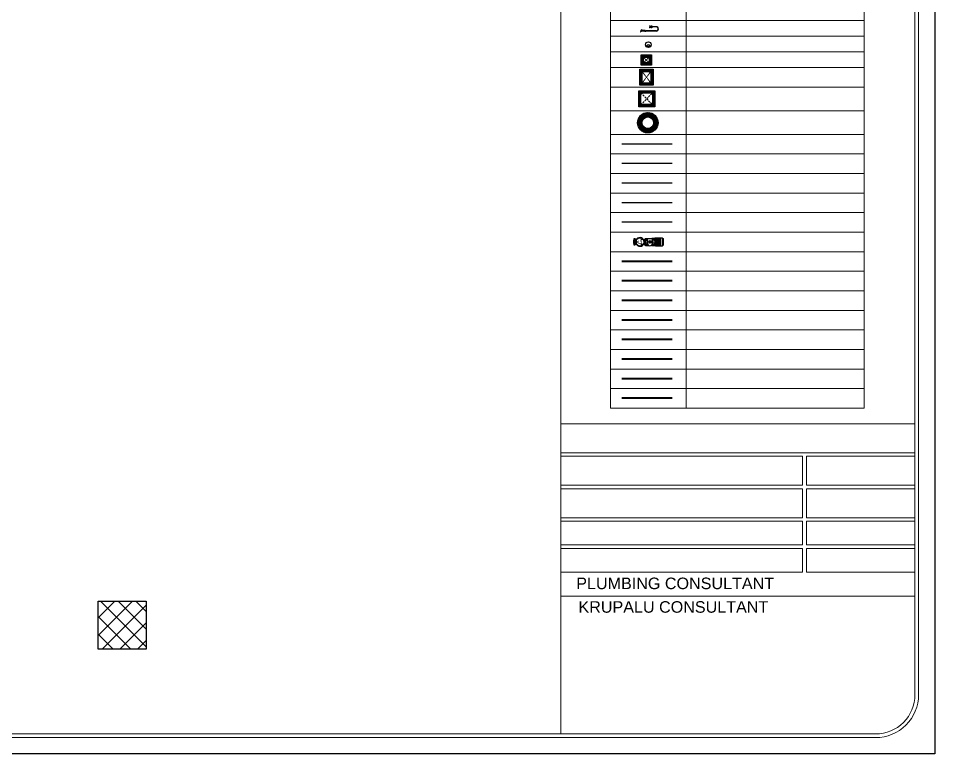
# Model space of a CAD drawing. Header units: inches. Extents: x 1807 to 67852, y 1160 to 20242.
# Drawn here: x 15250 to 16317, y 8125 to 8983 of the extents above; entities that cross this region are included whole.
import ezdxf
from ezdxf.enums import TextEntityAlignment as Align

# ---------------------------------------------------------------- set-up
doc = ezdxf.new("R2010")
doc.units = ezdxf.units.IN
doc.header["$MEASUREMENT"] = 0
doc.linetypes.add('DASHED2', pattern=[0.375, 0.25, -0.125])
for name, color, linetype, lineweight in [('0.75 WATER', 192, 'Continuous', 40), ('1 WATER', 44, 'Continuous', 40), ('1.5 WATER PIPE', 224, 'Continuous', 40), ('12 R.C.C.', 146, 'FENCELINE1', 30), ('18 R.C.C.', 98, 'FENCELINE1', 30), ('2 WATER PIPE', 225, 'Continuous', 40), ('2.5 WATER PIPE', 4, 'Continuous', 40), ('3 WATER PIPE', 3, 'Continuous', 40), ('4 R.C.C.', 6, 'FENCELINE1', 30), ('4 upvc pip', 5, 'Continuous', 30), ('4WATER PIPE', 36, 'Continuous', 40), ('9 R.C.C.', 15, 'FENCELINE1', 30), ('A-HATCH', 252, 'Continuous', 13), ('Bathing', 3, 'Continuous', 30), ('COLD WATER', 4, 'Continuous', 30), ('HATCH', 8, 'Continuous', 0), ('HOT LINE', 1, 'Continuous', 30), ('LEGEND', 7, 'Continuous', 15), ('M.H.', 1, 'Continuous', 30), ('SUNK', 216, 'Continuous', 30), ('SUNK HTACH', 165, 'Continuous', 15), ('WALLS', 7, 'Continuous', 20)]:
    doc.layers.add(name, color=color, linetype=linetype, lineweight=lineweight)
doc.layers.add('1.75', color=106, linetype='Continuous', lineweight=40, true_color=0x006b19)
doc.layers.add('6 R.C.C.', color=56, linetype='FENCELINE1', lineweight=30, true_color=0x707000)
doc.styles.add('Krupalu', font='arial.ttf', dxfattribs={"height": 8})
doc.styles.add('Krupalu 1', font='arial.ttf')
doc.linetypes.add('FENCELINE1', pattern='A,0.25,-0.1,[133,ltypeshp.shx,S=0.1,R=0,X=-0.1,Y=0],-0.1,1', length=1.45)

# ---------------------------------------------------------------- blocks, each defined once
blk = doc.blocks.new('MMKKJ')
at = {"layer": 'Bathing'}
for centre, radius in [((30550.07, -6434.31), 1.69), ((30550.07, -6434.87), 0.608)]:
    blk.add_circle(centre, radius, dxfattribs=at)
blk = doc.blocks.new('SDHGFH')
at = {"layer": 'HATCH'}
h = blk.add_hatch(dxfattribs=at)
h.set_pattern_fill('ANSI32', color=256, scale=4, style=0)
h.paths.add_polyline_path([(60723, -3901.4), (60702, -3901.4), (60702, -3922.4), (60723, -3922.4)])
h.paths.add_polyline_path([(60718.5, -3905.9), (60718.5, -3917.9), (60706.5, -3917.9), (60706.5, -3905.9)], flags=16)
at = {"layer": 'HATCH', "linetype": 'DASHED2'}
for p, q in [((60718.5, -3917.9), (60706.5, -3905.9)), ((60706.5, -3917.9), (60718.5, -3905.9))]:
    blk.add_line(p, q, dxfattribs=at)
at = {"layer": 'M.H.'}
for points in [[(60702, -3901.4), (60723, -3901.4), (60723, -3922.4), (60702, -3922.4)], [(60706.5, -3905.9), (60718.5, -3905.9), (60718.5, -3917.9), (60706.5, -3917.9)]]:
    blk.add_lwpolyline(points, close=True, dxfattribs=at)
blk = doc.blocks.new('fuy')
at = {"layer": 'COLD WATER'}
blk.add_hatch(color=256, dxfattribs=at).paths.add_polyline_path([(11218.78, 91113.83, 1), (11218.78, 91116.26, 1)])
for p, q in [((11216.68, 91128.92), (11215.83, 91130.13)), ((11219.4, 91131.29), (11217.19, 91131.29)), ((11220.96, 91128.92), (11221.8, 91130.13)), ((11215.3, 91119.47), (11215.3, 91116.53)), ((11215.3, 91119.47), (11222.13, 91119.47)), ((11216.63, 91121.27), (11215.52, 91119.47)), ((11220.83, 91121.23), (11222.11, 91119.47)), ((11222.13, 91119.47), (11222.13, 91113.03)), ((11215.3, 91113.55), (11215.3, 91109.55)), ((11222.13, 91109.55), (11222.13, 91113.03)), ((11214.65, 91102.61), (11214.65, 91104.5)), ((11214.65, 91104.5), (11222.94, 91104.5)), ((11222.94, 91102.61), (11214.65, 91102.61)), ((11222.94, 91104.5), (11222.94, 91102.61))]:
    blk.add_line(p, q, dxfattribs=at)
for points in [[(11222.17, 91130.96), (11222.17, 91130.13), (11215.46, 91130.13), (11215.46, 91130.96)], [(11217.19, 91130.96), (11217.19, 91131.29), (11220.44, 91131.29), (11220.44, 91130.96)]]:
    blk.add_lwpolyline(points, close=True, dxfattribs=at)
for points in [[(11214.9, 91109.55), (11214.9, 91110.14), (11215.3, 91110.14)], [(11222.69, 91104.5), (11222.69, 91109.55), (11214.9, 91109.55), (11214.9, 91104.5)], [(11222.69, 91109.55), (11222.69, 91110.19), (11222.13, 91110.19)], [(11222.94, 91102.61), (11222.2, 91101.85), (11215.43, 91101.85), (11214.65, 91102.61)]]:
    blk.add_lwpolyline(points, dxfattribs=at)
blk.add_circle((11218.78, 91115.04), 1.22, dxfattribs=at)
for start, end in [(163.62198, 16.37802), (16.37802, 163.62198)]:
    blk.add_arc((11218.82, 91125.08), 4.4, start, end, dxfattribs=at)
at = {"layer": 'HATCH'}
for p, q in [((11217.07, 91129.12), (11217.07, 91130.13)), ((11218.82, 91130.13), (11218.82, 91129.17)), ((11220.59, 91130.13), (11220.59, 91129.11)), ((11215.93, 91119.47), (11215.93, 91117.16)), ((11216.44, 91118.98), (11215.93, 91119.47)), ((11216.44, 91117.44), (11216.44, 91118.98)), ((11216.44, 91118.98), (11217.87, 91118.98)), ((11216.63, 91119.8), (11216.63, 91121.27)), ((11217.87, 91119.47), (11217.87, 91117.76)), ((11219.76, 91119.47), (11219.76, 91117.76)), ((11221.19, 91118.98), (11219.76, 91118.98)), ((11220.83, 91119.82), (11220.83, 91121.23)), ((11221.19, 91118.98), (11221.7, 91119.47)), ((11221.19, 91117.62), (11221.19, 91118.98)), ((11215.45, 91109.55), (11215.45, 91104.5)), ((11215.93, 91112.92), (11215.93, 91110.43)), ((11216.44, 91110.92), (11215.93, 91110.43)), ((11215.93, 91110.43), (11217.87, 91110.43)), ((11215.96, 91109.55), (11215.96, 91104.5)), ((11216.44, 91112.65), (11216.44, 91110.92)), ((11216.44, 91110.92), (11217.87, 91110.92)), ((11216.46, 91109.55), (11216.46, 91104.5)), ((11216.97, 91109.55), (11216.97, 91104.5)), ((11217.48, 91109.55), (11217.48, 91104.5)), ((11217.87, 91110.43), (11217.87, 91112.33)), ((11217.98, 91109.55), (11217.98, 91104.5)), ((11218.49, 91109.55), (11218.49, 91104.5)), ((11219, 91109.55), (11219, 91108.97)), ((11219, 91105.8), (11219, 91104.5)), ((11219.27, 91108.97), (11219.25, 91105.8)), ((11219.5, 91109.55), (11219.5, 91108.97)), ((11219.5, 91105.8), (11219.5, 91104.5)), ((11219.76, 91110.43), (11219.76, 91112.33)), ((11221.19, 91110.92), (11219.76, 91110.92)), ((11221.7, 91110.43), (11219.76, 91110.43)), ((11220.56, 91108.42), (11219.95, 91108.46)), ((11220.56, 91106.47), (11219.95, 91106.45)), ((11220.01, 91109.55), (11220.01, 91108.97)), ((11220.01, 91105.8), (11220.01, 91104.5)), ((11220.52, 91109.55), (11220.52, 91108.97)), ((11220.52, 91105.8), (11220.52, 91104.5)), ((11221.02, 91109.55), (11221.02, 91108.97)), ((11221.02, 91105.8), (11221.02, 91104.5)), ((11221.19, 91112.46), (11221.19, 91110.92)), ((11221.19, 91110.92), (11221.7, 91110.43)), ((11221.53, 91109.55), (11221.53, 91108.97)), ((11221.53, 91105.8), (11221.53, 91104.5)), ((11221.7, 91112.46), (11221.7, 91110.43)), ((11222.04, 91109.55), (11222.04, 91108.97)), ((11222.04, 91105.8), (11222.04, 91104.5))]:
    blk.add_line(p, q, dxfattribs=at)
for points in [[(11219.58, 91128.61, -0.312452), (11219.62, 91128.56, -0.02483), (11219.62, 91128.47, -0.312452), (11219.58, 91128.42, 0.242394), (11218.78, 91127.63, -0.312452), (11218.73, 91127.6, -0.02483), (11218.64, 91127.6, -0.312452), (11218.59, 91127.64, 0.242394), (11217.81, 91128.43, -0.312452), (11217.77, 91128.49, -0.02483), (11217.77, 91128.58, -0.312452), (11217.81, 91128.63, 0.242394), (11218.61, 91129.41, -0.312452), (11218.66, 91129.45, -0.02483), (11218.75, 91129.45, -0.312452), (11218.8, 91129.41, 0.242394)], [(11221.51, 91122.68, -0.312452), (11221.45, 91122.67, -0.02483), (11221.37, 91122.72, -0.312452), (11221.34, 91122.78, 0.242394), (11221.05, 91123.86, -0.312452), (11221.04, 91123.92, -0.02483), (11221.09, 91124, -0.312452), (11221.15, 91124.03, 0.242394), (11222.23, 91124.32, -0.312452), (11222.29, 91124.32, -0.02483), (11222.37, 91124.28, -0.312452), (11222.4, 91124.22, 0.242394), (11222.69, 91123.14, -0.312452), (11222.7, 91123.08, -0.02483), (11222.65, 91123, -0.312452), (11222.59, 91122.97, 0.242394)], [(11215.39, 91123.95, -0.312452), (11215.41, 91124.01, -0.02483), (11215.49, 91124.05, -0.312452), (11215.56, 91124.05, 0.242394), (11216.64, 91123.76, -0.312452), (11216.7, 91123.73, -0.02483), (11216.74, 91123.65, -0.312452), (11216.73, 91123.59, 0.242394), (11216.44, 91122.51, -0.312452), (11216.42, 91122.45, -0.02483), (11216.34, 91122.4, -0.312452), (11216.28, 91122.41, 0.242394), (11215.2, 91122.7, -0.312452), (11215.14, 91122.73, -0.02483), (11215.09, 91122.81, -0.312452), (11215.1, 91122.87, 0.242394)]]:
    blk.add_lwpolyline(points, format="xyb", close=True, dxfattribs=at)
for points in [[(11216.63, 91119.47), (11216.63, 91119.8), (11216.05, 91119.8), (11216.05, 91119.47)], [(11217.94, 91119.47), (11217.94, 91119.81), (11217.33, 91119.81), (11217.33, 91119.47)], [(11219.92, 91119.47), (11219.92, 91119.81), (11219.31, 91119.81), (11219.31, 91119.47)], [(11220.83, 91119.47), (11220.83, 91119.82), (11221.44, 91119.82), (11221.44, 91119.47)], [(11222.69, 91108.97), (11222.69, 91105.8), (11218.49, 91105.8), (11218.49, 91108.97)], [(11222.21, 91108.23), (11222.21, 91106.73), (11221.12, 91106.73), (11221.12, 91108.23)]]:
    blk.add_lwpolyline(points, close=True, dxfattribs=at)
for points in [[(11221.7, 91119.47), (11221.7, 91117.62)], [(11219.13, 91109.55), (11219.13, 91110.1), (11218.24, 91110.1), (11218.24, 91109.55)], [(11220.94, 91108.78), (11220.35, 91108.78), (11219.95, 91108.46), (11219.95, 91106.45), (11220.32, 91106.07), (11220.93, 91106.08)], [(11222.69, 91108.42), (11222.23, 91108.78), (11220.94, 91108.78), (11220.56, 91108.42), (11220.56, 91106.47), (11220.93, 91106.08), (11222.27, 91106.08), (11222.69, 91106.52)]]:
    blk.add_lwpolyline(points, dxfattribs=at)
at = {"layer": 'HATCH', "ltscale": 0.5}
blk.add_circle((11218.78, 91115.04), 1.42, dxfattribs=at)
at = {"layer": 'HATCH'}
for centre, radius, start, end in [((11218.82, 91125.08), 3.84, 98.38775, 206.33381), ((11218.82, 91125.08), 3.84, 18.84286, 85.75014), ((11218.82, 91125.08), 3.84, 338.97142, 18.84286), ((11218.82, 91125.08), 3.84, 218.97142, 326.33381), ((11218.82, 91115.04), 2.88, 63.93821, 116.06179), ((11218.82, 91115.04), 2.88, 243.93821, 296.06179)]:
    blk.add_arc(centre, radius, start, end, dxfattribs=at)
at = {"layer": 'HOT LINE'}
for p, q in [((11217.41, 91117.62), (11221.81, 91117.62)), ((11221.81, 91112.46), (11221.81, 91117.62)), ((11217.41, 91112.46), (11221.81, 91112.46))]:
    blk.add_line(p, q, dxfattribs=at)
blk.add_arc((11217.41, 91115.04), 2.58, 90, 270, dxfattribs=at)
at = {"layer": 'LEGEND', "style": 'Krupalu 1'}
blk.add_text('G', height=4, dxfattribs=at).set_placement((11218.61, 91123.17), align=Align.CENTER)
blk = doc.blocks.new('GDFHJHUKU')
at = {"layer": 'HATCH'}
h = blk.add_hatch(dxfattribs=at)
h.set_pattern_fill('ANSI32', color=256, scale=4, style=0)
h.paths.add_polyline_path([(60715.7, -3842.5), (60688.7, -3842.5), (60688.7, -3875.5), (60715.7, -3875.5)])
h.paths.add_polyline_path([(60711.2, -3871), (60693.2, -3871), (60693.2, -3847), (60711.2, -3847)], flags=16)
at = {"layer": 'HATCH', "linetype": 'DASHED2', "ltscale": 3}
for p, q in [((60693.2, -3847), (60711.2, -3871)), ((60693.2, -3871), (60711.2, -3847))]:
    blk.add_line(p, q, dxfattribs=at)
at = {"layer": 'M.H.'}
for points in [[(60688.7, -3842.5), (60715.7, -3842.5), (60715.7, -3875.5), (60688.7, -3875.5)], [(60693.2, -3847), (60711.2, -3847), (60711.2, -3871), (60693.2, -3871)]]:
    blk.add_lwpolyline(points, close=True, dxfattribs=at)
blk = doc.blocks.new('ASDFDSF')
at = {"layer": 'HATCH'}
h = blk.add_hatch(dxfattribs=at)
h.set_pattern_fill('ANSI32', color=256, scale=4, style=0)
h.paths.add_polyline_path([(60739.9, -3794.5), (60706.9, -3794.5), (60706.9, -3827.5), (60739.9, -3827.5)])
h.paths.add_polyline_path([(60735.4, -3799), (60735.4, -3823), (60711.4, -3823), (60711.4, -3799)], flags=16)
at = {"layer": 'HATCH', "linetype": 'DASHED2', "ltscale": 15}
for p, q in [((60711.4, -3799), (60735.4, -3823)), ((60711.4, -3823), (60735.4, -3799))]:
    blk.add_line(p, q, dxfattribs=at)
at = {"layer": 'M.H.'}
for points in [[(60706.9, -3794.5), (60739.9, -3794.5), (60739.9, -3827.5), (60706.9, -3827.5)], [(60711.4, -3799), (60735.4, -3799), (60735.4, -3823), (60711.4, -3823)]]:
    blk.add_lwpolyline(points, close=True, dxfattribs=at)
blk = doc.blocks.new('DFGHERA')
at = {"layer": 'HATCH'}
h = blk.add_hatch(dxfattribs=at)
h.set_pattern_fill('ANSI32', color=256, scale=8, angle=90, style=0)
h.paths.add_polyline_path([(60596.9, -3942.1, 1), (60638.9, -3942.1, 1)])
h.paths.add_polyline_path([(60629.9, -3942.1, 1), (60605.9, -3942.1, 1)], flags=16)
at = {"layer": 'M.H.'}
for radius in [21, 12]:
    blk.add_circle((60617.9, -3942.1), radius, dxfattribs=at)
blk = doc.blocks.new('JGHVB')
at = {"layer": 'Bathing'}
for p, q in [((30486.14, -6376.03), (30485.23, -6375.86)), ((30486.21, -6375.68), (30485.3, -6375.51)), ((30485.7, -6377.86), (30485.7, -6375.95)), ((30486.05, -6377.86), (30485.7, -6377.86)), ((30485.7, -6378.67), (30485.7, -6377.9)), ((30486.05, -6377.9), (30485.7, -6377.9)), ((30486.05, -6376.67), (30485.71, -6376.67)), ((30485.72, -6377.9), (30485.72, -6377.86)), ((30486, -6378.87), (30485.74, -6378.87)), ((30485.74, -6378.87), (30485.74, -6379.27)), ((30486, -6379.27), (30485.74, -6379.27)), ((30485.78, -6386.66, -7.68), (30485.78, -6379.27)), ((30485.98, -6386.66, -7.68), (30485.98, -6379.27)), ((30486, -6378.87), (30486, -6379.27)), ((30486.03, -6377.9), (30486.03, -6377.86)), ((30486.05, -6377.86), (30486.05, -6376.02)), ((30486.05, -6378.67), (30486.05, -6377.9)), ((30486.2, -6375.99), (30486.67, -6376.47)), ((30486.24, -6375.83), (30486.73, -6376.41)), ((30488.47, -6382.84), (30488.25, -6383.06)), ((30488.26, -6382.37), (30488.47, -6382.59)), ((30488.39, -6382.23), (30488.61, -6382.45)), ((30488.61, -6382.98), (30488.39, -6383.2)), ((30488.52, -6383.31), (30488.52, -6383.57)), ((30488.52, -6383.31), (30488.61, -6383.31)), ((30488.52, -6383.57), (30488.69, -6383.57, 0)), ((30488.61, -6382.98), (30488.61, -6383.48)), ((30488.87, -6383.48), (30488.61, -6383.48)), ((30488.64, -6386.66, -3.21), (30488.64, -6383.57, 0)), ((30488.64, -6386.66, -3.21), (30488.64, -6383.57, 0)), ((30488.64, -6386.66, -3.8), (30488.64, -6383.61, -0.62)), ((30488.95, -6383.57), (30488.69, -6383.57, 0)), ((30488.84, -6386.66, -3.21), (30488.84, -6383.57, 0)), ((30488.84, -6386.66, -3.21), (30488.84, -6383.57, 0)), ((30488.84, -6386.66, -3.8), (30488.84, -6383.61, -0.62)), ((30489.08, -6382.23), (30488.86, -6382.45)), ((30488.87, -6382.98), (30489.08, -6383.2)), ((30488.87, -6382.98), (30488.87, -6383.48)), ((30488.95, -6383.31), (30488.87, -6383.31)), ((30488.95, -6383.31), (30488.95, -6383.57)), ((30489.22, -6382.37), (30489, -6382.59)), ((30489, -6382.84), (30489.22, -6383.06))]:
    blk.add_line(p, q, dxfattribs=at)
for centre, radius in [((30488.19, -6382.17), 0.212), ((30488.19, -6383.26), 0.212), ((30488.74, -6382.72), 0.295), ((30488.74, -6382.72), 0.197), ((30489.28, -6382.17), 0.212), ((30489.29, -6383.26), 0.212)]:
    blk.add_circle(centre, radius, dxfattribs=at)
for centre, radius, start, end in [((30486.55, -6378.58), 0.857, 181.59502, 199.5098), ((30485.2, -6378.58), 0.857, 340.4902, 358.40498), ((30486.71, -6376.45), 0.0415, 210.38984, 54.06161), ((30487.31, -6386.65, -7.68), 1.53, 180.35372, 359.64628), ((30487.31, -6386.65, -7.68), 1.33, 180.35372, 359.64628)]:
    blk.add_arc(centre, radius, start, end, dxfattribs=at)
at = {"layer": 'Bathing', "extrusion": (0, 0, -1)}
blk.add_ellipse((30485.26, -6375.68), major_axis=(-0.034, -0.175), ratio=0.332332, dxfattribs=at)
blk.add_ellipse((30486.18, -6375.86), major_axis=(-0.034, -0.175), ratio=0.332332, start_param=3.141593, end_param=6.283185, dxfattribs=at)

msp = doc.modelspace()

# ---------------------------------------------------------------- hatches: boundary and pattern name
at = {"layer": 'SUNK HTACH', "ltscale": 10}
h = msp.add_hatch(dxfattribs=at)
h.set_pattern_fill('ANSI37', color=256, scale=116.64, style=0)
h.set_pattern_definition([(45, (7291.763, -104698.606), (-10.3096169, 10.3096169), []), (135, (7291.763, -104698.606), (-10.3096169, -10.3096169), [])])
h.paths.add_polyline_path([(15342.9, 8303.1), (15398.9, 8303.1), (15398.9, 8247.1), (15342.9, 8247.1)])

# ---------------------------------------------------------------- linework, layer by layer
at = {"layer": '0.75 WATER', "ltscale": 10}
msp.add_line((16011.5, 8539.6, -4), (15953, 8539.6, -4), dxfattribs=at)
at = {"layer": '1 WATER', "ltscale": 10}
msp.add_line((16011.5, 8562.4, -4), (15953, 8562.4, -4), dxfattribs=at)
at = {"layer": '1.5 WATER PIPE', "ltscale": 10}
msp.add_line((16011.5, 8608, -4), (15953, 8608, -4), dxfattribs=at)
at = {"layer": '1.75', "ltscale": 10}
msp.add_line((16011.5, 8585.2, -4), (15953, 8585.2, -4), dxfattribs=at)
at = {"layer": '12 R.C.C.', "ltscale": 5}
msp.add_line((16011.5, 8813.2, -4), (15953, 8813.2, -4), dxfattribs=at)
at = {"layer": '18 R.C.C.', "ltscale": 5}
msp.add_line((16011.5, 8836, -4), (15953, 8836, -4), dxfattribs=at)
at = {"layer": '2 WATER PIPE', "ltscale": 10}
msp.add_line((16011.5, 8630.8, -4), (15953, 8630.8, -4), dxfattribs=at)
at = {"layer": '2.5 WATER PIPE', "ltscale": 10}
msp.add_line((16011.5, 8653.6, -4), (15953, 8653.6, -4), dxfattribs=at)
at = {"layer": '3 WATER PIPE', "ltscale": 10}
msp.add_line((16011.5, 8676.4, -4), (15953, 8676.4, -4), dxfattribs=at)
at = {"layer": '4 R.C.C.', "ltscale": 5}
msp.add_line((16011.5, 8744.8, -4), (15953, 8744.8, -4), dxfattribs=at)
at = {"layer": '4 upvc pip'}
msp.add_lwpolyline([(13894.2, 9838.8), (16317.4, 9838.8), (16317.4, 8125.4), (13894.2, 8125.4)], close=True, dxfattribs=at)
at = {"layer": '4WATER PIPE', "ltscale": 10}
msp.add_line((16011.5, 8699.2, -4), (15953, 8699.2, -4), dxfattribs=at)
at = {"layer": '6 R.C.C.', "ltscale": 5}
msp.add_line((16011.5, 8767.6, -4), (15953, 8767.6, -4), dxfattribs=at)
at = {"layer": '9 R.C.C.', "ltscale": 5}
msp.add_line((16011.5, 8790.4, -4), (15953, 8790.4, -4), dxfattribs=at)
at = {"layer": 'A-HATCH'}
msp.add_line((15881.8, 8148.4), (15881.8, 9815.9), dxfattribs=at)
for points in [[(16251.6, 9820), (13955.8, 9820, 0.414214), (13912.9, 9777.1), (13912.9, 8191.2, 0.414214), (13959.9, 8144.2), (16248.6, 8144.2, 0.414214), (16298.6, 8194.2), (16298.6, 9773, 0.414214)], [(16251.6, 9815.9), (13955.8, 9815.9, 0.414214), (13917.1, 9777.1), (13917.1, 8191.2, 0.414214), (13959.9, 8148.4), (16248.6, 8148.4, 0.414214), (16294.4, 8194.2), (16294.4, 9773, 0.414214)]]:
    msp.add_lwpolyline(points, format="xyb", close=True, dxfattribs=at)
at = {"layer": 'HATCH', "ltscale": 10}
for p, q in [((15881.8, 8148.4), (15881.8, 8337.1)), ((16294.4, 8337.1), (16294.4, 8207.9)), ((16234.4, 8148.4), (15881.8, 8148.4))]:
    msp.add_line(p, q, dxfattribs=at)
at = {"layer": 'HATCH', "ltscale": 40}
msp.add_line((15881.8, 8309.2), (16294.4, 8309.2), dxfattribs=at)
at = {"layer": 'HATCH', "ltscale": 10}
for points in [[(15881.8, 8510), (16294.4, 8510), (16294.4, 8476.2), (15881.8, 8476.2)], [(15881.8, 8472.1), (16163.4, 8472.1), (16163.4, 8438.4), (15881.8, 8438.4)], [(16168, 8472.1), (16294.4, 8472.1), (16294.4, 8438.4), (16168, 8438.4)], [(15881.8, 8434.3), (16163.4, 8434.3), (16163.4, 8400.5), (15881.8, 8400.5)], [(16168, 8434.3), (16294.4, 8434.3), (16294.4, 8400.5), (16168, 8400.5)], [(16168, 8368.8), (16294.4, 8368.8), (16294.4, 8396.4), (16168, 8396.4)], [(16163.4, 8364.7), (15881.8, 8364.7), (15881.8, 8337.1), (16163.4, 8337.1)], [(16168, 8337.1), (16294.4, 8337.1), (16294.4, 8364.7), (16168, 8364.7)]]:
    msp.add_lwpolyline(points, close=True, dxfattribs=at)
msp.add_lwpolyline([(16001.3, 8368.8), (15881.8, 8368.8), (15881.8, 8396.4), (16163.4, 8396.4), (16163.4, 8368.8), (16001.3, 8368.8)], dxfattribs=at)
at = {"layer": 'SUNK'}
msp.add_lwpolyline([(15342.9, 8303.1), (15398.9, 8303.1), (15398.9, 8247.1), (15342.9, 8247.1)], close=True, dxfattribs=at)
at = {"layer": 'WALLS'}
for p, q in [((15939.7, 9359.5), (15939.7, 8528.1)), ((16027.7, 9359.5), (16027.7, 8528.1)), ((16235.2, 9359.5), (16235.2, 8528.1)), ((15939.7, 8980.1), (16235.2, 8980.1)), ((15939.7, 8961.7), (16235.2, 8961.7)), ((15939.7, 8943.3), (16235.2, 8943.3)), ((15939.7, 8925), (16235.2, 8925)), ((15939.7, 8902.2), (16235.2, 8902.2)), ((15939.7, 8874.7), (16235.2, 8874.7)), ((15939.7, 8847.2), (16235.2, 8847.2)), ((15939.7, 8824.4), (16235.2, 8824.4)), ((15939.7, 8801.7), (16235.2, 8801.7)), ((15939.7, 8778.9), (16235.2, 8778.9)), ((15939.7, 8756.1), (16235.2, 8756.1)), ((15939.7, 8733.3), (16235.2, 8733.3)), ((15939.7, 8710.5), (16235.2, 8710.5)), ((15939.7, 8687.7), (16235.2, 8687.7)), ((15939.7, 8664.9), (16235.2, 8664.9)), ((15939.7, 8642.1), (16235.2, 8642.1)), ((15939.7, 8619.3), (16235.2, 8619.3)), ((15939.7, 8596.5), (16235.2, 8596.5)), ((15939.7, 8573.7), (16235.2, 8573.7)), ((15939.7, 8550.9), (16235.2, 8550.9)), ((15939.7, 8528.1), (16235.2, 8528.1))]:
    msp.add_line(p, q, dxfattribs=at)

# ---------------------------------------------------------------- block references
at = {"layer": 'Bathing', "xscale": 1.651744327461226, "yscale": 1.651744327461226, "zscale": 1.651744327461226, "rotation": 90}
msp.add_blockref('JGHVB', (5443.9, -41387, 4.6), dxfattribs=at)
at = {"layer": 'Bathing', "xscale": 1.98209319295467, "yscale": 1.98209319295467, "zscale": 1.98209319295467}
msp.add_blockref('MMKKJ', (-44569.3, 21705.2), dxfattribs=at)
at = {"layer": 'COLD WATER', "xscale": 1.156221029222858, "yscale": 1.156221029222858, "zscale": 1.156221029222858, "rotation": 90}
msp.add_blockref('fuy', (121334.8, -4249.5), dxfattribs=at)
at = {"layer": 'M.H.', "xscale": 0.5665483043192008, "yscale": 0.5665483043192008, "zscale": 0.5665483043192008}
for name, p in [('SDHGFH', (-18415.2, 11150.2, -0.1)), ('GDFHJHUKU', (-18409.1, 11100.1)), ('ASDFDSF', (-18420.8, 11047.8)), ('DFGHERA', (-18359.8, 11094.2))]:
    msp.add_blockref(name, p, dxfattribs=at)

# ---------------------------------------------------------------- texts
at = {"layer": 'HOT LINE', "style": 'Krupalu'}
for s, p in [('PLUMBING CONSULTANT', (15899.8, 8317.2)), ('KRUPALU CONSULTANT                          ', (15902.4, 8289.7))]:
    msp.add_text(s, height=13.439, dxfattribs=at).set_placement(p)

doc.saveas('drawing.dxf')
